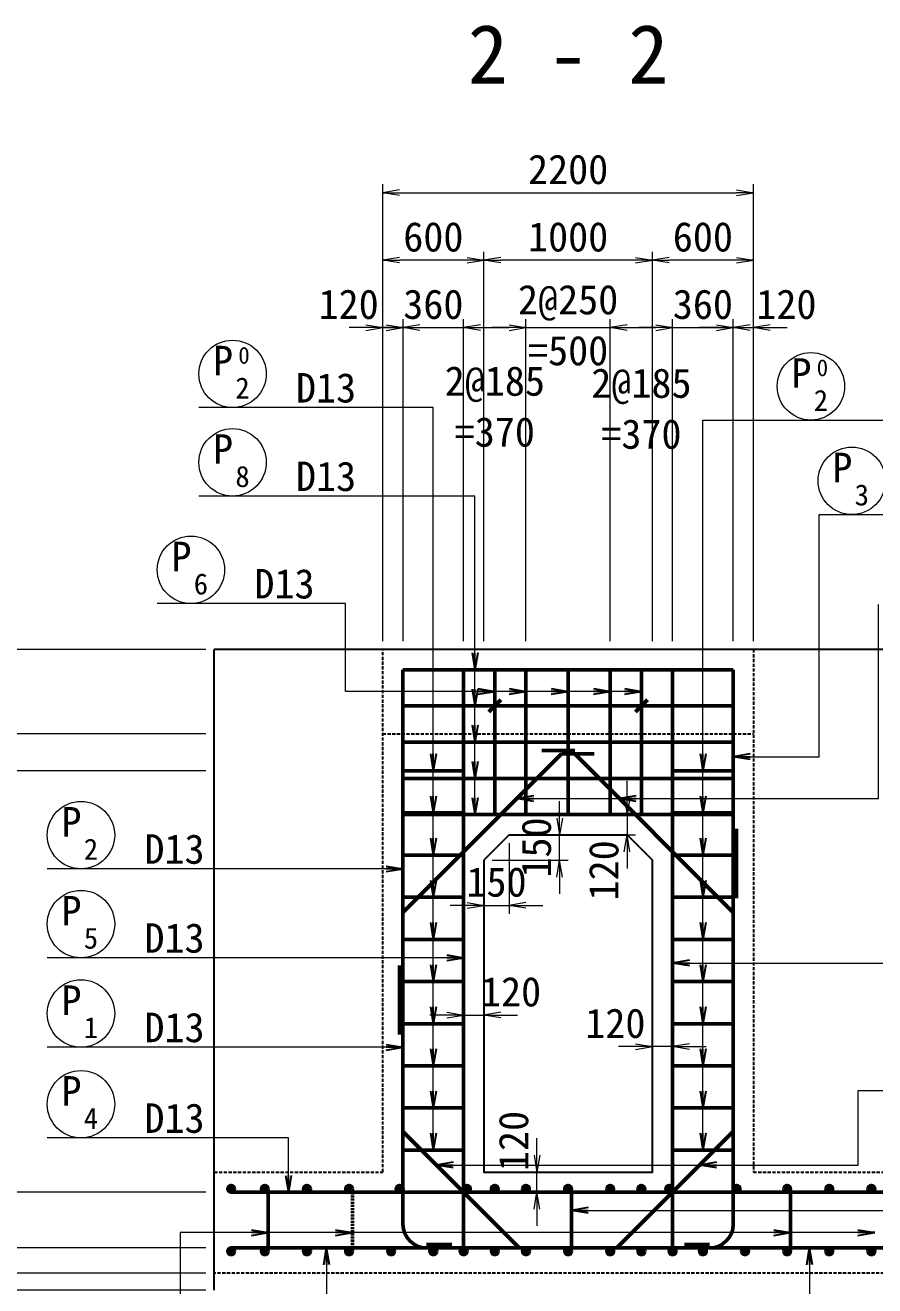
# Model space of a CAD drawing. Header units: millimetres. Extents: x 169470 to 758170, y -17820 to 11880.
# Drawn here: x 469686 to 474729, y -10740 to -3262 of the extents above; entities that cross this region are included whole.
import ezdxf
from ezdxf.enums import TextEntityAlignment as Align

# ---------------------------------------------------------------- set-up
doc = ezdxf.new("R2010")
doc.units = ezdxf.units.MM
doc.header["$LTSCALE"] = 50
doc.header["$PDSIZE"] = 300
doc.linetypes.add('DASHED2', pattern=[0.375, 0.25, -0.125])
doc.layers.get('Defpoints').update_dxf_attribs({"color": 151})
for name, color, linetype, lineweight in [('D-STR', 1, 'Continuous', 25), ('D-STR-DIM', 7, 'Continuous', 13), ('D-STR-HTXT', 7, 'Continuous', 13), ('D-STR-STR1', 2, 'Continuous', 50), ('D-STR-STR2', 6, 'Continuous', 50), ('D-STR-STR3', 4, 'Continuous', 50), ('D-STR-STR5', 6, 'Continuous', 50), ('D-STR-TXT', 7, 'Continuous', 13)]:
    doc.layers.add(name, color=color, linetype=linetype, lineweight=lineweight)
doc.styles.add('YOKO_GOTHIC', font='MS Gothic.ttf')
doc.dimstyles.new('S50', dxfattribs={"dimscale": 50, "dimtxt": 3.5, "dimasz": 2, "dimexe": 1, "dimexo": 1, "dimgap": 1, "dimtad": 1, "dimdec": 0, "dimzin": 1, "dimdsep": 46, "dimtxsty": 'YOKO_GOTHIC', "dimblk": 'OPEN', "dimcen": 0, "dimclrd": 256, "dimclre": 256, "dimclrt": 256, "dimaunit": 1, "dimadec": 3, "dimazin": 0, "dimtfac": 1, "dimtdec": 0, "dimtix": 1, "dimtmove": 2, "dimatfit": 3, "dimldrblk": 'OPEN', "dimfxl": 1, "dimlwd": -1, "dimlwe": -1, "dimarcsym": 2})

# ---------------------------------------------------------------- blocks, each defined once
blk = doc.blocks.new('B')
at = {"layer": 'D-STR-STR2', "lineweight": 50}
for radius in [20, 10]:
    blk.add_circle((5866.7, 22812.3), radius, dxfattribs=at)
blk = doc.blocks.new('_Open')
at = {"color": 0, "linetype": 'ByBlock', "lineweight": -2}
for p, q in [((-1, 0.167), (0, 0)), ((-1, -0.167), (0, 0)), ((0, 0), (-1, 0))]:
    blk.add_line(p, q, dxfattribs=at)
blk = doc.blocks.new('*D4217')
at = {"layer": 'D-STR-DIM', "ltscale": 1500, "transparency": 16777216}
for p, q in [((472858, -7965.1), (472858, -7865.1)), ((472608.2, -8065.1), (472908, -8065.1)), ((472858, -8215.1), (472858, -8065.1)), ((472458.2, -8215.1), (472908, -8215.1)), ((472858, -8315.1), (472858, -8415.1))]:
    blk.add_line(p, q, dxfattribs=at)
at = {"layer": 'Defpoints', "color": 0, "ltscale": 1500, "transparency": 16777216}
for p in [(472558.2, -8065.1), (472858, -8065.1), (472408.2, -8215.1)]:
    blk.add_point(p, dxfattribs=at)
at = {"layer": 'D-STR-DIM', "ltscale": 1500, "transparency": 16777216, "xscale": 100, "yscale": 100, "zscale": 100}
for p, rotation in [((472858, -8065.1), 270), ((472858, -8215.1), 90)]:
    blk.add_blockref('_Open', p, dxfattribs=dict(at, rotation=rotation))
at = {"layer": 'D-STR-DIM', "ltscale": 1500, "transparency": 16777216, "insert": (472720.5, -8140.1), "char_height": 175, "attachment_point": 5, "rotation": 90, "style": 'YOKO_GOTHIC'}
blk.add_mtext('150', dxfattribs=at)
blk = doc.blocks.new('*D4218')
at = {"layer": 'D-STR-DIM', "ltscale": 1500, "transparency": 16777216}
for p, q in [((472558.2, -8115.1), (472558.2, -8533.1)), ((472408.2, -8265.1), (472408.2, -8533.1)), ((472308.2, -8483.1), (472208.2, -8483.1)), ((472408.2, -8483.1), (472558.2, -8483.1)), ((472658.2, -8483.1), (472758.2, -8483.1))]:
    blk.add_line(p, q, dxfattribs=at)
at = {"layer": 'Defpoints', "color": 0, "ltscale": 1500, "transparency": 16777216}
for p in [(472558.2, -8065.1), (472408.2, -8215.1), (472558.2, -8483.1)]:
    blk.add_point(p, dxfattribs=at)
at = {"layer": 'D-STR-DIM', "ltscale": 1500, "transparency": 16777216, "xscale": 100, "yscale": 100, "zscale": 100}
blk.add_blockref('_Open', (472408.2, -8483.1), dxfattribs=at)
at = {"layer": 'D-STR-DIM', "ltscale": 1500, "transparency": 16777216, "xscale": 100, "yscale": 100, "zscale": 100, "rotation": 180}
blk.add_blockref('_Open', (472558.2, -8483.1), dxfattribs=at)
at = {"layer": 'D-STR-DIM', "ltscale": 1500, "transparency": 16777216, "insert": (472483.2, -8345.6), "char_height": 175, "attachment_point": 5, "style": 'YOKO_GOTHIC'}
blk.add_mtext('150', dxfattribs=at)
blk = doc.blocks.new('*D4219')
at = {"layer": 'D-STR-DIM', "ltscale": 1500, "transparency": 16777216}
for p, q in [((473258.2, -7845.1), (473258.2, -7745.1)), ((473086.6, -7945.1), (473308.2, -7945.1)), ((473258.2, -7945.1), (473258.2, -8065.1)), ((473086.6, -8065.1), (473308.2, -8065.1)), ((473258.2, -8165.1), (473258.2, -8265.1))]:
    blk.add_line(p, q, dxfattribs=at)
at = {"layer": 'Defpoints', "color": 0, "ltscale": 1500, "transparency": 16777216}
for p in [(473036.6, -7945.1), (473036.6, -8065.1), (473258.2, -8065.1)]:
    blk.add_point(p, dxfattribs=at)
at = {"layer": 'D-STR-DIM', "ltscale": 1500, "transparency": 16777216, "xscale": 100, "yscale": 100, "zscale": 100}
for p, rotation in [((473258.2, -7945.1), 270), ((473258.2, -8065.1), 90)]:
    blk.add_blockref('_Open', p, dxfattribs=dict(at, rotation=rotation))
at = {"layer": 'D-STR-DIM', "ltscale": 1500, "transparency": 16777216, "insert": (473120.7, -8275.5), "char_height": 175, "attachment_point": 5, "rotation": 90, "style": 'YOKO_GOTHIC'}
blk.add_mtext('120', dxfattribs=at)
blk = doc.blocks.new('*D4220')
at = {"layer": 'D-STR-DIM', "ltscale": 1500, "transparency": 16777216}
for p, q in [((472288.2, -9245.8), (472288.2, -9084.2)), ((472408.2, -9245.8), (472408.2, -9084.2)), ((472188.2, -9134.2), (472088.2, -9134.2)), ((472288.2, -9134.2), (472408.2, -9134.2)), ((472508.2, -9134.2), (472608.2, -9134.2))]:
    blk.add_line(p, q, dxfattribs=at)
at = {"layer": 'Defpoints', "color": 0, "ltscale": 1500, "transparency": 16777216}
for p in [(472408.2, -9134.2), (472288.2, -9295.8), (472408.2, -9295.8)]:
    blk.add_point(p, dxfattribs=at)
at = {"layer": 'D-STR-DIM', "ltscale": 1500, "transparency": 16777216, "xscale": 100, "yscale": 100, "zscale": 100}
blk.add_blockref('_Open', (472288.2, -9134.2), dxfattribs=at)
at = {"layer": 'D-STR-DIM', "ltscale": 1500, "transparency": 16777216, "xscale": 100, "yscale": 100, "zscale": 100, "rotation": 180}
blk.add_blockref('_Open', (472408.2, -9134.2), dxfattribs=at)
at = {"layer": 'D-STR-DIM', "ltscale": 1500, "transparency": 16777216, "insert": (472569.6, -8996.7), "char_height": 175, "attachment_point": 5, "style": 'YOKO_GOTHIC'}
blk.add_mtext('120', dxfattribs=at)
blk = doc.blocks.new('*D4221')
at = {"layer": 'D-STR-DIM', "ltscale": 1500, "transparency": 16777216}
for p, q in [((473408.2, -9492.4), (473408.2, -9271.1)), ((473528.2, -9492.4), (473528.2, -9271.1)), ((473308.2, -9321.1), (473208.2, -9321.1)), ((473528.2, -9321.1), (473408.2, -9321.1)), ((473628.2, -9321.1), (473728.2, -9321.1))]:
    blk.add_line(p, q, dxfattribs=at)
at = {"layer": 'Defpoints', "color": 0, "ltscale": 1500, "transparency": 16777216}
for p in [(473408.2, -9321.1), (473408.2, -9542.4), (473528.2, -9542.4)]:
    blk.add_point(p, dxfattribs=at)
at = {"layer": 'D-STR-DIM', "ltscale": 1500, "transparency": 16777216, "xscale": 100, "yscale": 100, "zscale": 100}
blk.add_blockref('_Open', (473408.2, -9321.1), dxfattribs=at)
at = {"layer": 'D-STR-DIM', "ltscale": 1500, "transparency": 16777216, "xscale": 100, "yscale": 100, "zscale": 100, "rotation": 180}
blk.add_blockref('_Open', (473528.2, -9321.1), dxfattribs=at)
at = {"layer": 'D-STR-DIM', "ltscale": 1500, "transparency": 16777216, "insert": (473188.6, -9183.6), "char_height": 175, "attachment_point": 5, "style": 'YOKO_GOTHIC'}
blk.add_mtext('120', dxfattribs=at)
blk = doc.blocks.new('*D4222')
at = {"layer": 'D-STR-DIM', "ltscale": 1500, "transparency": 16777216}
for p, q in [((472722.9, -9965.1), (472722.9, -9865.1)), ((472785.5, -10065.1), (472672.9, -10065.1)), ((472722.9, -10185.1), (472722.9, -10065.1)), ((472785.5, -10185.1), (472672.9, -10185.1)), ((472722.9, -10285.1), (472722.9, -10385.1))]:
    blk.add_line(p, q, dxfattribs=at)
at = {"layer": 'Defpoints', "color": 0, "ltscale": 1500, "transparency": 16777216}
for p in [(472722.9, -10065.1), (472835.5, -10065.1), (472835.5, -10185.1)]:
    blk.add_point(p, dxfattribs=at)
at = {"layer": 'D-STR-DIM', "ltscale": 1500, "transparency": 16777216, "xscale": 100, "yscale": 100, "zscale": 100}
for p, rotation in [((472722.9, -10065.1), 270), ((472722.9, -10185.1), 90)]:
    blk.add_blockref('_Open', p, dxfattribs=dict(at, rotation=rotation))
at = {"layer": 'D-STR-DIM', "ltscale": 1500, "transparency": 16777216, "insert": (472585.4, -9881.1), "char_height": 175, "attachment_point": 5, "rotation": 90, "style": 'YOKO_GOTHIC'}
blk.add_mtext('120', dxfattribs=at)
blk = doc.blocks.new('*D3051')
at = {"layer": 'D-STR-DIM', "ltscale": 1500, "transparency": 16777216}
for p, q in [((471808.2, -6915.1), (471808.2, -5005.5)), ((471928.2, -6915.1), (471928.2, -5005.5)), ((471708.2, -5055.5), (471608.2, -5055.5)), ((471808.2, -5055.5), (471928.2, -5055.5)), ((472028.2, -5055.5), (472128.2, -5055.5))]:
    blk.add_line(p, q, dxfattribs=at)
at = {"layer": 'Defpoints', "color": 0, "ltscale": 1500, "transparency": 16777216}
for p in [(471928.2, -5055.5), (471808.2, -6965.1), (471928.2, -6965.1)]:
    blk.add_point(p, dxfattribs=at)
at = {"layer": 'D-STR-DIM', "ltscale": 1500, "transparency": 16777216, "xscale": 100, "yscale": 100, "zscale": 100}
blk.add_blockref('_Open', (471808.2, -5055.5), dxfattribs=at)
at = {"layer": 'D-STR-DIM', "ltscale": 1500, "transparency": 16777216, "xscale": 100, "yscale": 100, "zscale": 100, "rotation": 180}
blk.add_blockref('_Open', (471928.2, -5055.5), dxfattribs=at)
at = {"layer": 'D-STR-DIM', "ltscale": 1500, "transparency": 16777216, "insert": (471605.6, -4918), "char_height": 175, "attachment_point": 5, "style": 'YOKO_GOTHIC'}
blk.add_mtext('120', dxfattribs=at)
blk = doc.blocks.new('*D3052')
at = {"layer": 'D-STR-DIM', "ltscale": 1500, "transparency": 16777216}
for p, q in [((471928.2, -6915.1), (471928.2, -5005.5)), ((472288.2, -6915.1), (472288.2, -5005.5)), ((471828.2, -5055.5), (471728.2, -5055.5)), ((471928.2, -5055.5), (472288.2, -5055.5)), ((472388.2, -5055.5), (472488.2, -5055.5))]:
    blk.add_line(p, q, dxfattribs=at)
at = {"layer": 'Defpoints', "color": 0, "ltscale": 1500, "transparency": 16777216}
for p in [(472288.2, -5055.5), (471928.2, -6965.1), (472288.2, -6965.1)]:
    blk.add_point(p, dxfattribs=at)
at = {"layer": 'D-STR-DIM', "ltscale": 1500, "transparency": 16777216, "xscale": 100, "yscale": 100, "zscale": 100}
blk.add_blockref('_Open', (471928.2, -5055.5), dxfattribs=at)
at = {"layer": 'D-STR-DIM', "ltscale": 1500, "transparency": 16777216, "xscale": 100, "yscale": 100, "zscale": 100, "rotation": 180}
blk.add_blockref('_Open', (472288.2, -5055.5), dxfattribs=at)
at = {"layer": 'D-STR-DIM', "ltscale": 1500, "transparency": 16777216, "insert": (472108.2, -4918), "char_height": 175, "attachment_point": 5, "style": 'YOKO_GOTHIC'}
blk.add_mtext('360', dxfattribs=at)
blk = doc.blocks.new('*D3053')
at = {"layer": 'D-STR-DIM', "ltscale": 1500, "transparency": 16777216}
for p, q in [((472288.2, -6915.1), (472288.2, -5005.5)), ((472658.2, -6915.1), (472658.2, -5005.5)), ((472388.2, -5055.5), (472558.2, -5055.5))]:
    blk.add_line(p, q, dxfattribs=at)
at = {"layer": 'Defpoints', "color": 0, "ltscale": 1500, "transparency": 16777216}
for p in [(472658.2, -5055.5), (472288.2, -6965.1), (472658.2, -6965.1)]:
    blk.add_point(p, dxfattribs=at)
at = {"layer": 'D-STR-DIM', "ltscale": 1500, "transparency": 16777216, "xscale": 100, "yscale": 100, "zscale": 100, "rotation": 180}
blk.add_blockref('_Open', (472288.2, -5055.5), dxfattribs=at)
at = {"layer": 'D-STR-DIM', "ltscale": 1500, "transparency": 16777216, "xscale": 100, "yscale": 100, "zscale": 100}
blk.add_blockref('_Open', (472658.2, -5055.5), dxfattribs=at)
at = {"layer": 'D-STR-DIM', "ltscale": 1500, "transparency": 16777216, "char_height": 175, "attachment_point": 5, "style": 'YOKO_GOTHIC'}
for s, insert in [('2@185', (472473.2, -5391.5)), ('=370', (472473.2, -5675.8))]:
    blk.add_mtext(s, dxfattribs=dict(at, insert=insert))
blk = doc.blocks.new('*D3054')
at = {"layer": 'D-STR-DIM', "ltscale": 1500, "transparency": 16777216}
for p, q in [((472658.2, -6915.1), (472658.2, -5005.5)), ((473158.2, -6915.1), (473158.2, -5005.5)), ((472558.2, -5055.5), (472458.2, -5055.5)), ((472658.2, -5055.5), (473158.2, -5055.5)), ((473258.2, -5055.5), (473358.2, -5055.5))]:
    blk.add_line(p, q, dxfattribs=at)
at = {"layer": 'Defpoints', "color": 0, "ltscale": 1500, "transparency": 16777216}
for p in [(473158.2, -5055.5), (472658.2, -6965.1), (473158.2, -6965.1)]:
    blk.add_point(p, dxfattribs=at)
at = {"layer": 'D-STR-DIM', "ltscale": 1500, "transparency": 16777216, "xscale": 100, "yscale": 100, "zscale": 100}
blk.add_blockref('_Open', (472658.2, -5055.5), dxfattribs=at)
at = {"layer": 'D-STR-DIM', "ltscale": 1500, "transparency": 16777216, "xscale": 100, "yscale": 100, "zscale": 100, "rotation": 180}
blk.add_blockref('_Open', (473158.2, -5055.5), dxfattribs=at)
at = {"layer": 'D-STR-DIM', "ltscale": 1500, "transparency": 16777216, "char_height": 175, "attachment_point": 5, "style": 'YOKO_GOTHIC'}
for s, insert in [('2@250', (472908.2, -4908.6)), ('=500', (472908.2, -5193))]:
    blk.add_mtext(s, dxfattribs=dict(at, insert=insert))
blk = doc.blocks.new('*D3055')
at = {"layer": 'D-STR-DIM', "ltscale": 1500, "transparency": 16777216}
for p, q in [((473158.2, -6915.1), (473158.2, -5005.5)), ((473528.2, -6915.1), (473528.2, -5005.5)), ((473258.2, -5055.5), (473428.2, -5055.5))]:
    blk.add_line(p, q, dxfattribs=at)
at = {"layer": 'Defpoints', "color": 0, "ltscale": 1500, "transparency": 16777216}
for p in [(473528.2, -5055.5), (473158.2, -6965.1), (473528.2, -6965.1)]:
    blk.add_point(p, dxfattribs=at)
at = {"layer": 'D-STR-DIM', "ltscale": 1500, "transparency": 16777216, "xscale": 100, "yscale": 100, "zscale": 100, "rotation": 180}
blk.add_blockref('_Open', (473158.2, -5055.5), dxfattribs=at)
at = {"layer": 'D-STR-DIM', "ltscale": 1500, "transparency": 16777216, "xscale": 100, "yscale": 100, "zscale": 100}
blk.add_blockref('_Open', (473528.2, -5055.5), dxfattribs=at)
at = {"layer": 'D-STR-DIM', "ltscale": 1500, "transparency": 16777216, "char_height": 175, "attachment_point": 5, "style": 'YOKO_GOTHIC'}
for s, insert in [('2@185', (473343.2, -5403.9)), ('=370', (473343.2, -5688.2))]:
    blk.add_mtext(s, dxfattribs=dict(at, insert=insert))
blk = doc.blocks.new('*D3056')
at = {"layer": 'D-STR-DIM', "ltscale": 1500, "transparency": 16777216}
for p, q in [((473528.2, -6915.1), (473528.2, -5005.5)), ((473888.2, -6915.1), (473888.2, -5005.5)), ((473428.2, -5055.5), (473328.2, -5055.5)), ((473528.2, -5055.5), (473888.2, -5055.5)), ((473988.2, -5055.5), (474088.2, -5055.5))]:
    blk.add_line(p, q, dxfattribs=at)
at = {"layer": 'Defpoints', "color": 0, "ltscale": 1500, "transparency": 16777216}
for p in [(473888.2, -5055.5), (473528.2, -6965.1), (473888.2, -6965.1)]:
    blk.add_point(p, dxfattribs=at)
at = {"layer": 'D-STR-DIM', "ltscale": 1500, "transparency": 16777216, "xscale": 100, "yscale": 100, "zscale": 100}
blk.add_blockref('_Open', (473528.2, -5055.5), dxfattribs=at)
at = {"layer": 'D-STR-DIM', "ltscale": 1500, "transparency": 16777216, "xscale": 100, "yscale": 100, "zscale": 100, "rotation": 180}
blk.add_blockref('_Open', (473888.2, -5055.5), dxfattribs=at)
at = {"layer": 'D-STR-DIM', "ltscale": 1500, "transparency": 16777216, "insert": (473708.2, -4918), "char_height": 175, "attachment_point": 5, "style": 'YOKO_GOTHIC'}
blk.add_mtext('360', dxfattribs=at)
blk = doc.blocks.new('*D3057')
at = {"layer": 'D-STR-DIM', "ltscale": 1500, "transparency": 16777216}
for p, q in [((473888.2, -6915.1), (473888.2, -5005.5)), ((474008.2, -6915.1), (474008.2, -5005.5)), ((473788.2, -5055.5), (473688.2, -5055.5)), ((473888.2, -5055.5), (474008.2, -5055.5)), ((474108.2, -5055.5), (474208.2, -5055.5))]:
    blk.add_line(p, q, dxfattribs=at)
at = {"layer": 'Defpoints', "color": 0, "ltscale": 1500, "transparency": 16777216}
for p in [(474008.2, -5055.5), (473888.2, -6965.1), (474008.2, -6965.1)]:
    blk.add_point(p, dxfattribs=at)
at = {"layer": 'D-STR-DIM', "ltscale": 1500, "transparency": 16777216, "xscale": 100, "yscale": 100, "zscale": 100}
blk.add_blockref('_Open', (473888.2, -5055.5), dxfattribs=at)
at = {"layer": 'D-STR-DIM', "ltscale": 1500, "transparency": 16777216, "xscale": 100, "yscale": 100, "zscale": 100, "rotation": 180}
blk.add_blockref('_Open', (474008.2, -5055.5), dxfattribs=at)
at = {"layer": 'D-STR-DIM', "ltscale": 1500, "transparency": 16777216, "insert": (474203.8, -4918), "char_height": 175, "attachment_point": 5, "style": 'YOKO_GOTHIC'}
blk.add_mtext('120', dxfattribs=at)
blk = doc.blocks.new('*D3058')
at = {"layer": 'D-STR-DIM', "ltscale": 1500, "transparency": 16777216}
for p, q in [((473408.2, -6915.1), (473408.2, -4605.5)), ((474008.2, -6915.1), (474008.2, -4605.5)), ((473908.2, -4655.5), (473508.2, -4655.5))]:
    blk.add_line(p, q, dxfattribs=at)
at = {"layer": 'Defpoints', "color": 0, "ltscale": 1500, "transparency": 16777216}
for p in [(473408.2, -4655.5), (473408.2, -6965.1), (474008.2, -6965.1)]:
    blk.add_point(p, dxfattribs=at)
at = {"layer": 'D-STR-DIM', "ltscale": 1500, "transparency": 16777216, "xscale": 100, "yscale": 100, "zscale": 100, "rotation": 180}
blk.add_blockref('_Open', (473408.2, -4655.5), dxfattribs=at)
at = {"layer": 'D-STR-DIM', "ltscale": 1500, "transparency": 16777216, "xscale": 100, "yscale": 100, "zscale": 100}
blk.add_blockref('_Open', (474008.2, -4655.5), dxfattribs=at)
at = {"layer": 'D-STR-DIM', "ltscale": 1500, "transparency": 16777216, "insert": (473708.2, -4518), "char_height": 175, "attachment_point": 5, "style": 'YOKO_GOTHIC'}
blk.add_mtext('600', dxfattribs=at)
blk = doc.blocks.new('*D3059')
at = {"layer": 'D-STR-DIM', "ltscale": 1500, "transparency": 16777216}
for p, q in [((472408.2, -6915.1), (472408.2, -4605.5)), ((473408.2, -6915.1), (473408.2, -4605.5)), ((473308.2, -4655.5), (472508.2, -4655.5))]:
    blk.add_line(p, q, dxfattribs=at)
at = {"layer": 'Defpoints', "color": 0, "ltscale": 1500, "transparency": 16777216}
for p in [(472408.2, -4655.5), (472408.2, -6965.1), (473408.2, -6965.1)]:
    blk.add_point(p, dxfattribs=at)
at = {"layer": 'D-STR-DIM', "ltscale": 1500, "transparency": 16777216, "xscale": 100, "yscale": 100, "zscale": 100, "rotation": 180}
blk.add_blockref('_Open', (472408.2, -4655.5), dxfattribs=at)
at = {"layer": 'D-STR-DIM', "ltscale": 1500, "transparency": 16777216, "xscale": 100, "yscale": 100, "zscale": 100}
blk.add_blockref('_Open', (473408.2, -4655.5), dxfattribs=at)
at = {"layer": 'D-STR-DIM', "ltscale": 1500, "transparency": 16777216, "insert": (472908.2, -4518), "char_height": 175, "attachment_point": 5, "style": 'YOKO_GOTHIC'}
blk.add_mtext('1000', dxfattribs=at)
blk = doc.blocks.new('*D3060')
at = {"layer": 'D-STR-DIM', "ltscale": 1500, "transparency": 16777216}
for p, q in [((471808.2, -6915.1), (471808.2, -4605.5)), ((472408.2, -6915.1), (472408.2, -4605.5)), ((472308.2, -4655.5), (471908.2, -4655.5))]:
    blk.add_line(p, q, dxfattribs=at)
at = {"layer": 'Defpoints', "color": 0, "ltscale": 1500, "transparency": 16777216}
for p in [(471808.2, -4655.5), (471808.2, -6965.1), (472408.2, -6965.1)]:
    blk.add_point(p, dxfattribs=at)
at = {"layer": 'D-STR-DIM', "ltscale": 1500, "transparency": 16777216, "xscale": 100, "yscale": 100, "zscale": 100, "rotation": 180}
blk.add_blockref('_Open', (471808.2, -4655.5), dxfattribs=at)
at = {"layer": 'D-STR-DIM', "ltscale": 1500, "transparency": 16777216, "xscale": 100, "yscale": 100, "zscale": 100}
blk.add_blockref('_Open', (472408.2, -4655.5), dxfattribs=at)
at = {"layer": 'D-STR-DIM', "ltscale": 1500, "transparency": 16777216, "insert": (472108.2, -4518), "char_height": 175, "attachment_point": 5, "style": 'YOKO_GOTHIC'}
blk.add_mtext('600', dxfattribs=at)
blk = doc.blocks.new('*D3061')
at = {"layer": 'D-STR-DIM', "ltscale": 1500, "transparency": 16777216}
for p, q in [((471808.2, -6915.1), (471808.2, -4205.5)), ((471908.2, -4255.5), (473908.2, -4255.5)), ((474008.2, -6915.1), (474008.2, -4205.5))]:
    blk.add_line(p, q, dxfattribs=at)
at = {"layer": 'Defpoints', "color": 0, "ltscale": 1500, "transparency": 16777216}
for p in [(474008.2, -4255.5), (471808.2, -6965.1), (474008.2, -6965.1)]:
    blk.add_point(p, dxfattribs=at)
at = {"layer": 'D-STR-DIM', "ltscale": 1500, "transparency": 16777216, "xscale": 100, "yscale": 100, "zscale": 100, "rotation": 180}
blk.add_blockref('_Open', (471808.2, -4255.5), dxfattribs=at)
at = {"layer": 'D-STR-DIM', "ltscale": 1500, "transparency": 16777216, "xscale": 100, "yscale": 100, "zscale": 100}
blk.add_blockref('_Open', (474008.2, -4255.5), dxfattribs=at)
at = {"layer": 'D-STR-DIM', "ltscale": 1500, "transparency": 16777216, "insert": (472908.2, -4118), "char_height": 175, "attachment_point": 5, "style": 'YOKO_GOTHIC'}
blk.add_mtext('2200', dxfattribs=at)
blk = doc.blocks.new('*D4531')
at = {"layer": 'D-STR-DIM', "ltscale": 1500, "transparency": 16777216}
for p, q in [((470758.2, -6965.1), (469007.3, -6965.1)), ((469057.3, -7065.1), (469057.3, -7365.1)), ((470758.2, -7465.1), (469007.3, -7465.1))]:
    blk.add_line(p, q, dxfattribs=at)
at = {"layer": 'Defpoints', "color": 0, "ltscale": 1500, "transparency": 16777216}
for p in [(470808.2, -6965.1), (469057.3, -7465.1), (470808.2, -7465.1)]:
    blk.add_point(p, dxfattribs=at)
at = {"layer": 'D-STR-DIM', "ltscale": 1500, "transparency": 16777216, "xscale": 100, "yscale": 100, "zscale": 100}
for p, rotation in [((469057.3, -6965.1), 90), ((469057.3, -7465.1), 270)]:
    blk.add_blockref('_Open', p, dxfattribs=dict(at, rotation=rotation))
at = {"layer": 'D-STR-DIM', "ltscale": 1500, "transparency": 16777216, "insert": (468919.8, -7215.1), "char_height": 175, "attachment_point": 5, "rotation": 90, "style": 'YOKO_GOTHIC'}
blk.add_mtext('500', dxfattribs=at)
blk = doc.blocks.new('*D3062')
at = {"layer": 'D-STR-DIM', "ltscale": 1500, "transparency": 16777216}
for p, q in [((469457.3, -7365.1), (469457.3, -7265.1)), ((470758.2, -7465.1), (469407.3, -7465.1)), ((469457.3, -7465.1), (469457.3, -7685.1)), ((470758.2, -7685.1), (469407.3, -7685.1)), ((469457.3, -7785.1), (469457.3, -7885.1))]:
    blk.add_line(p, q, dxfattribs=at)
at = {"layer": 'Defpoints', "color": 0, "ltscale": 1500, "transparency": 16777216}
for p in [(470808.2, -7465.1), (469457.3, -7685.1), (470808.2, -7685.1)]:
    blk.add_point(p, dxfattribs=at)
at = {"layer": 'D-STR-DIM', "ltscale": 1500, "transparency": 16777216, "xscale": 100, "yscale": 100, "zscale": 100}
for p, rotation in [((469457.3, -7465.1), 270), ((469457.3, -7685.1), 90)]:
    blk.add_blockref('_Open', p, dxfattribs=dict(at, rotation=rotation))
at = {"layer": 'D-STR-DIM', "ltscale": 1500, "transparency": 16777216, "insert": (469319.8, -7575.1), "char_height": 175, "attachment_point": 5, "rotation": 90, "style": 'YOKO_GOTHIC'}
blk.add_mtext('220', dxfattribs=at)
blk = doc.blocks.new('*D3063')
at = {"layer": 'D-STR-DIM', "ltscale": 1500, "transparency": 16777216}
for p, q in [((470758.2, -7685.1), (469407.3, -7685.1)), ((469457.3, -7785.1), (469457.3, -10085.1)), ((470758.2, -10185.1), (469407.3, -10185.1))]:
    blk.add_line(p, q, dxfattribs=at)
at = {"layer": 'Defpoints', "color": 0, "ltscale": 1500, "transparency": 16777216}
for p in [(470808.2, -7685.1), (469457.3, -10185.1), (470808.2, -10185.1)]:
    blk.add_point(p, dxfattribs=at)
at = {"layer": 'D-STR-DIM', "ltscale": 1500, "transparency": 16777216, "xscale": 100, "yscale": 100, "zscale": 100}
for p, rotation in [((469457.3, -7685.1), 90), ((469457.3, -10185.1), 270)]:
    blk.add_blockref('_Open', p, dxfattribs=dict(at, rotation=rotation))
at = {"layer": 'D-STR-DIM', "ltscale": 1500, "transparency": 16777216, "insert": (469310.5, -8935.1), "char_height": 175, "attachment_point": 5, "rotation": 90, "style": 'YOKO_GOTHIC'}
blk.add_mtext('10@250=2500', dxfattribs=at)
blk = doc.blocks.new('*D3064')
at = {"layer": 'D-STR-DIM', "ltscale": 1500, "transparency": 16777216}
for p, q in [((469457.3, -10085.1), (469457.3, -9985.1)), ((470758.2, -10185.1), (469407.3, -10185.1)), ((469457.3, -10185.1), (469457.3, -10515.1)), ((470758.2, -10515.1), (469407.3, -10515.1)), ((469457.3, -10615.1), (469457.3, -10715.1))]:
    blk.add_line(p, q, dxfattribs=at)
at = {"layer": 'Defpoints', "color": 0, "ltscale": 1500, "transparency": 16777216}
for p in [(470808.2, -10185.1), (469457.3, -10515.1), (470808.2, -10515.1)]:
    blk.add_point(p, dxfattribs=at)
at = {"layer": 'D-STR-DIM', "ltscale": 1500, "transparency": 16777216, "xscale": 100, "yscale": 100, "zscale": 100}
for p, rotation in [((469457.3, -10185.1), 270), ((469457.3, -10515.1), 90)]:
    blk.add_blockref('_Open', p, dxfattribs=dict(at, rotation=rotation))
at = {"layer": 'D-STR-DIM', "ltscale": 1500, "transparency": 16777216, "insert": (469319.8, -10350.1), "char_height": 175, "attachment_point": 5, "rotation": 90, "style": 'YOKO_GOTHIC'}
blk.add_mtext('330', dxfattribs=at)
blk = doc.blocks.new('*D3065')
at = {"layer": 'D-STR-DIM', "ltscale": 1500, "transparency": 16777216}
for p, q in [((469457.3, -10415.1), (469457.3, -10315.1)), ((470758.2, -10515.1), (469407.3, -10515.1)), ((469457.3, -10515.1), (469457.3, -10665.1)), ((470758.2, -10665.1), (469407.3, -10665.1)), ((469457.3, -10765.1), (469457.3, -10865.1))]:
    blk.add_line(p, q, dxfattribs=at)
at = {"layer": 'Defpoints', "color": 0, "ltscale": 1500, "transparency": 16777216}
for p in [(470808.2, -10515.1), (469457.3, -10665.1), (470808.2, -10665.1)]:
    blk.add_point(p, dxfattribs=at)
at = {"layer": 'D-STR-DIM', "ltscale": 1500, "transparency": 16777216, "xscale": 100, "yscale": 100, "zscale": 100}
for p, rotation in [((469457.3, -10515.1), 270), ((469457.3, -10665.1), 90)]:
    blk.add_blockref('_Open', p, dxfattribs=dict(at, rotation=rotation))
at = {"layer": 'D-STR-DIM', "ltscale": 1500, "transparency": 16777216, "insert": (469319.8, -10950.4), "char_height": 175, "attachment_point": 5, "rotation": 90, "style": 'YOKO_GOTHIC'}
blk.add_mtext('150', dxfattribs=at)
blk = doc.blocks.new('*D3066')
at = {"layer": 'D-STR-DIM', "ltscale": 1500, "transparency": 16777216}
for p, q in [((470758.2, -7465.1), (469007.3, -7465.1)), ((469057.3, -7565.1), (469057.3, -10565.1)), ((470758.2, -10665.1), (469007.3, -10665.1))]:
    blk.add_line(p, q, dxfattribs=at)
at = {"layer": 'Defpoints', "color": 0, "ltscale": 1500, "transparency": 16777216}
for p in [(470808.2, -7465.1), (469057.3, -10665.1), (470808.2, -10665.1)]:
    blk.add_point(p, dxfattribs=at)
at = {"layer": 'D-STR-DIM', "ltscale": 1500, "transparency": 16777216, "xscale": 100, "yscale": 100, "zscale": 100}
for p, rotation in [((469057.3, -7465.1), 90), ((469057.3, -10665.1), 270)]:
    blk.add_blockref('_Open', p, dxfattribs=dict(at, rotation=rotation))
at = {"layer": 'D-STR-DIM', "ltscale": 1500, "transparency": 16777216, "insert": (468919.8, -9065.1), "char_height": 175, "attachment_point": 5, "rotation": 90, "style": 'YOKO_GOTHIC'}
blk.add_mtext('3200', dxfattribs=at)
blk = doc.blocks.new('*D4532')
at = {"layer": 'D-STR-DIM', "ltscale": 1500, "transparency": 16777216}
for p, q in [((470758.2, -6965.1), (468607.3, -6965.1)), ((468657.3, -7065.1), (468657.3, -10665.1)), ((470758.2, -10765.1), (468607.3, -10765.1))]:
    blk.add_line(p, q, dxfattribs=at)
at = {"layer": 'Defpoints', "color": 0, "ltscale": 1500, "transparency": 16777216}
for p in [(470808.2, -6965.1), (468657.3, -10765.1), (470808.2, -10765.1)]:
    blk.add_point(p, dxfattribs=at)
at = {"layer": 'D-STR-DIM', "ltscale": 1500, "transparency": 16777216, "xscale": 100, "yscale": 100, "zscale": 100}
for p, rotation in [((468657.3, -6965.1), 90), ((468657.3, -10765.1), 270)]:
    blk.add_blockref('_Open', p, dxfattribs=dict(at, rotation=rotation))
at = {"layer": 'D-STR-DIM', "ltscale": 1500, "transparency": 16777216, "insert": (468519.8, -8865.1), "char_height": 175, "attachment_point": 5, "rotation": 90, "style": 'YOKO_GOTHIC'}
blk.add_mtext('3800', dxfattribs=at)
blk = doc.blocks.new('*D4395')
at = {"layer": 'D-STR-DIM', "ltscale": 1500, "transparency": 16777216}
for p, q in [((469057.3, -10565.1), (469057.3, -10465.1)), ((470758.2, -10665.1), (469007.3, -10665.1)), ((469057.3, -10665.1), (469057.3, -10765.1)), ((470758.2, -10765.1), (469007.3, -10765.1)), ((469057.3, -10865.1), (469057.3, -10965.1))]:
    blk.add_line(p, q, dxfattribs=at)
at = {"layer": 'Defpoints', "color": 0, "ltscale": 1500, "transparency": 16777216}
for p in [(470808.2, -10665.1), (469057.3, -10765.1), (470808.2, -10765.1)]:
    blk.add_point(p, dxfattribs=at)
at = {"layer": 'D-STR-DIM', "ltscale": 1500, "transparency": 16777216, "xscale": 100, "yscale": 100, "zscale": 100}
for p, rotation in [((469057.3, -10665.1), 270), ((469057.3, -10765.1), 90)]:
    blk.add_blockref('_Open', p, dxfattribs=dict(at, rotation=rotation))
at = {"layer": 'D-STR-DIM', "ltscale": 1500, "transparency": 16777216, "insert": (468919.8, -10715.1), "char_height": 175, "attachment_point": 5, "rotation": 90, "style": 'YOKO_GOTHIC'}
blk.add_mtext('100', dxfattribs=at)

msp = doc.modelspace()

# ---------------------------------------------------------------- linework, layer by layer
at = {"layer": 'D-STR'}
for p, q in [((475008.17, -6965.07), (470808.17, -6965.07)), ((470808.17, -10765.07), (470808.17, -6965.07)), ((472558.17, -8065.07), (472408.17, -8215.07)), ((472558.17, -8065.07), (473258.17, -8065.07)), ((473258.17, -8065.07), (473408.17, -8215.07))]:
    msp.add_line(p, q, dxfattribs=at)
at = {"layer": 'D-STR', "linetype": 'DASHED2', "ltscale": 1.5}
for p, q in [((471808.17, -10065.07), (471808.17, -6965.07)), ((474008.17, -6965.07), (474008.17, -10065.07)), ((471808.17, -7465.07), (474008.17, -7465.07)), ((470808.17, -10065.07), (471808.17, -10065.07)), ((474008.17, -10065.07), (475008.17, -10065.07)), ((475008.17, -10665.07), (470808.17, -10665.07))]:
    msp.add_line(p, q, dxfattribs=at)
at = {"layer": 'D-STR'}
msp.add_lwpolyline([(472408.17, -8215.07), (472408.17, -10065.07), (473408.17, -10065.07), (473408.17, -8215.07)], dxfattribs=at)
at = {"layer": 'D-STR-HTXT'}
for p, q in [((474398.77, -6164.63), (475398.77, -6164.63)), ((471587.43, -6692.61), (470469.51, -6692.61)), ((474629.67, -9582.2), (476257.86, -9582.2))]:
    msp.add_line(p, q, dxfattribs=at)
for centre in [(470916.34, -5330.18), (474349.47, -5403.9), (470916.34, -5855.06), (474592.21, -5964.63), (470669.51, -6492.61), (470016.88, -8066.5), (470016.88, -8594.06), (470016.88, -9124.81), (470016.88, -9662.87)]:
    msp.add_circle(centre, 200, dxfattribs=at)
at = {"layer": 'D-STR-STR1'}
for p, q in [((471928.17, -7085.07), (471928.17, -10375.07)), ((471928.17, -7085.07), (473888.17, -7085.07)), ((472288.17, -7085.07), (472288.17, -10515.07)), ((472473.17, -7085.07), (472473.17, -7945.07)), ((472658.17, -7085.07), (472658.17, -7945.07)), ((472908.17, -7085.07), (472908.17, -7945.07)), ((473158.17, -7085.07), (473158.17, -7945.07)), ((473343.17, -7085.07), (473343.17, -7945.07)), ((473528.17, -7085.07), (473528.17, -10515.07)), ((473888.17, -10375.07), (473888.17, -7085.07)), ((471928.17, -7300.07), (473888.17, -7300.07)), ((471928.17, -7515.07), (473888.17, -7515.07)), ((472868.46, -7585.07), (471928.17, -8525.36)), ((472752.87, -7565.07), (472947.87, -7565.07)), ((472868.46, -7585.07), (473063.46, -7585.07)), ((472947.87, -7585.07), (473888.17, -8525.36)), ((471928.17, -7730.07), (473888.17, -7730.07)), ((471928.17, -7945.07), (473888.17, -7945.07)), ((471928.17, -9825.07), (472618.17, -10515.07)), ((473198.17, -10515.07), (473888.17, -9825.07)), ((470908.17, -10185.07), (474908.17, -10185.07)), ((473888.17, -10185.07), (471928.17, -10185.07)), ((470908.17, -10515.07), (472218.17, -10515.07)), ((472218.17, -10495.07), (472068.17, -10495.07)), ((472068.17, -10515.07), (473748.17, -10515.07)), ((473598.17, -10495.07), (473748.17, -10495.07)), ((474908.17, -10515.07), (473598.17, -10515.07))]:
    msp.add_line(p, q, dxfattribs=at)
for centre, start, end in [((472068.17, -10375.07), 180, 270), ((473748.17, -10375.07), 270, 0)]:
    msp.add_arc(centre, 140, start, end, dxfattribs=at)
at = {"layer": 'D-STR-STR3'}
for p, q in [((472437.81, -7335.43), (472508.52, -7264.72)), ((473307.81, -7335.43), (473378.52, -7264.72)), ((471928.17, -7685.07), (472288.17, -7685.07)), ((473528.17, -7685.07), (473888.17, -7685.07)), ((471928.17, -7935.07), (472288.17, -7935.07)), ((473528.17, -7935.07), (473888.17, -7935.07)), ((471928.17, -8185.07), (472288.17, -8185.07)), ((473528.17, -8185.07), (473888.17, -8185.07)), ((471928.17, -8435.07), (472288.17, -8435.07)), ((473528.17, -8435.07), (473888.17, -8435.07)), ((471928.17, -8685.07), (472288.17, -8685.07)), ((473528.17, -8685.07), (473888.17, -8685.07)), ((471928.17, -8935.07), (472288.17, -8935.07)), ((473528.17, -8935.07), (473888.17, -8935.07)), ((471928.17, -9185.07), (472288.17, -9185.07)), ((473528.17, -9185.07), (473888.17, -9185.07)), ((471928.17, -9435.07), (472288.17, -9435.07)), ((473528.17, -9435.07), (473888.17, -9435.07)), ((471928.17, -9685.07), (472288.17, -9685.07)), ((473528.17, -9685.07), (473888.17, -9685.07)), ((471928.17, -9935.07), (472288.17, -9935.07)), ((473528.17, -9935.07), (473888.17, -9935.07)), ((471128.5, -10185.07), (471128.5, -10515.07)), ((472928.17, -10185.07), (472928.17, -10515.07)), ((474228.5, -10185.07), (474228.5, -10515.07))]:
    msp.add_line(p, q, dxfattribs=at)
at = {"layer": 'D-STR-STR3', "linetype": 'DASHED2'}
msp.add_line((471628.5, -10185.07), (471628.5, -10515.07), dxfattribs=at)
at = {"layer": 'D-STR-STR5'}
for p, q in [((473908.17, -8030.07), (473908.17, -8440.07)), ((471908.17, -8840.07), (471908.17, -9250.07))]:
    msp.add_line(p, q, dxfattribs=at)

# ---------------------------------------------------------------- block references
at = {"layer": 'D-STR-STR2'}
for p in [(465041.52, -32977.34), (465241.52, -32977.34), (465491.52, -32977.34), (465741.52, -32977.34), (466041.52, -32977.34), (467641.52, -32977.34), (465041.52, -33347.34), (465241.52, -33347.34), (465491.52, -33347.34), (465741.52, -33347.34), (465991.52, -33347.34), (466241.52, -33347.34), (466421.52, -33347.34), (466606.52, -33347.34), (466791.52, -33347.34), (467041.52, -33347.34), (467291.52, -33347.34), (467476.52, -33347.34), (467661.52, -33347.34), (467841.52, -33347.34)]:
    msp.add_blockref('B', p, dxfattribs=at)
at = {"layer": 'D-STR-STR2', "xscale": -1}
for p in [(478174.49, -32977.34), (479774.82, -32977.34), (480074.82, -32977.34), (480324.82, -32977.34), (480574.82, -32977.34), (479824.82, -33347.34), (480074.82, -33347.34), (480324.82, -33347.34), (480574.82, -33347.34)]:
    msp.add_blockref('B', p, dxfattribs=at)
at = {"layer": 'D-STR-STR2', "xscale": -1, "rotation": 180}
for p in [(466606.18, 12647.2), (466791.18, 12647.2), (467041.18, 12647.2), (467291.18, 12647.2), (467476.18, 12647.2)]:
    msp.add_blockref('B', p, dxfattribs=at)

# ---------------------------------------------------------------- texts
at = {"layer": 'D-STR-TXT', "style": 'YOKO_GOTHIC'}
for s, height, p in [('2 - 2', 350, (472908.17, -3607.85)), ('P', 175, (470860.06, -5338.5)), ('0', 100, (470984.46, -5269.99)), ('P', 175, (474293.19, -5412.21)), ('0', 100, (474417.59, -5343.71)), ('2', 125, (470975.72, -5476.3)), ('2', 125, (474408.85, -5550.02)), ('P', 175, (470860.06, -5863.37)), ('P', 175, (474535.93, -5972.94)), ('8', 125, (470975.72, -6001.18)), ('3', 125, (474651.59, -6110.75)), ('P', 175, (470613.23, -6500.93)), ('6', 125, (470728.9, -6638.73)), ('P', 175, (469960.61, -8074.81)), ('2', 125, (470076.27, -8212.62)), ('P', 175, (469960.61, -8602.38)), ('5', 125, (470076.27, -8740.18)), ('P', 175, (469960.61, -9133.13)), ('1', 125, (470076.27, -9270.93)), ('P', 175, (469960.61, -9671.19)), ('4', 125, (470076.27, -9808.99))]:
    msp.add_text(s, height=height, dxfattribs=at).set_placement(p, align=Align.CENTER)
for p in [(471292.86, -5500.18), (471292.86, -6025.06), (471046.03, -6662.61), (470393.4, -8236.5), (470393.4, -8764.06), (470393.4, -9294.81), (470393.4, -9832.87)]:
    msp.add_text('D13', height=175, dxfattribs=at).set_placement(p)

# ---------------------------------------------------------------- dimensions: what is measured, and where the dimension line sits
at = {"layer": 'D-STR-DIM', "ltscale": 1500}
for base, p1, p2, picture, middle in [((474008.17, -4255.46), (471808.17, -6965.07), (474008.17, -6965.07), '*D3061', (472908.17, -4117.96)), ((471808.17, -4655.46), (472408.17, -6965.07), (471808.17, -6965.07), '*D3060', (472108.17, -4517.96)), ((472408.17, -4655.46), (473408.17, -6965.07), (472408.17, -6965.07), '*D3059', (472908.17, -4517.96)), ((473408.17, -4655.46), (474008.17, -6965.07), (473408.17, -6965.07), '*D3058', (473708.17, -4517.96)), ((472288.17, -5055.46), (471928.17, -6965.07), (472288.17, -6965.07), '*D3052', (472108.17, -4917.96)), ((473888.17, -5055.46), (473528.17, -6965.07), (473888.17, -6965.07), '*D3056', (473708.17, -4917.96)), ((472558.17, -8483.11), (472408.17, -8215.07), (472558.17, -8065.07), '*D4218', (472483.17, -8345.61))]:
    dim = msp.add_linear_dim(base=base, p1=p1, p2=p2, dimstyle='S50', dxfattribs=at)
    dim.commit()
    dim.dimension.update_dxf_attribs({"geometry": picture, "text_midpoint": middle})
for base, p1, p2, picture, middle in [((471928.17, -5055.46), (471808.17, -6965.07), (471928.17, -6965.07), '*D3051', (471605.59, -4917.96)), ((474008.17, -5055.46), (473888.17, -6965.07), (474008.17, -6965.07), '*D3057', (474203.75, -4917.96)), ((472408.17, -9134.21), (472288.17, -9295.75), (472408.17, -9295.75), '*D4220', (472569.62, -8996.71)), ((473408.17, -9321.11), (473528.17, -9542.36), (473408.17, -9542.36), '*D4221', (473188.59, -9183.61))]:
    dim = msp.add_linear_dim(base=base, p1=p1, p2=p2, dimstyle='S50', dxfattribs=at)
    dim.commit()
    dim.dimension.update_dxf_attribs({"geometry": picture, "text_midpoint": middle, "dimtype": 160})
dim = msp.add_linear_dim(base=(473158.17, -5055.46), p1=(472658.17, -6965.07), p2=(473158.17, -6965.07), text='2@250\\X=<>', dimstyle='S50', dxfattribs=at)
dim.commit()
dim.dimension.update_dxf_attribs({"geometry": '*D3054', "text_midpoint": (472908.17, -5055.46)})
for base, p1, p2, picture, middle in [((472658.17, -5055.46), (472288.17, -6965.07), (472658.17, -6965.07), '*D3053', (472473.17, -5538.29)), ((473528.17, -5055.46), (473158.17, -6965.07), (473528.17, -6965.07), '*D3055', (473343.17, -5550.74))]:
    dim = msp.add_linear_dim(base=base, p1=p1, p2=p2, text='2@185\\X=<>', dimstyle='S50', dxfattribs=at)
    dim.commit()
    dim.dimension.update_dxf_attribs({"geometry": picture, "text_midpoint": middle, "dimtype": 160})
for base, p1, p2, picture, middle in [((468657.3, -10765.07), (470808.17, -6965.07), (470808.17, -10765.07), '*D4532', (468519.8, -8865.07)), ((469057.3, -7465.07), (470808.17, -6965.07), (470808.17, -7465.07), '*D4531', (468919.8, -7215.07)), ((469457.3, -7685.07), (470808.17, -7465.07), (470808.17, -7685.07), '*D3062', (469319.8, -7575.07)), ((469057.3, -10665.07), (470808.17, -7465.07), (470808.17, -10665.07), '*D3066', (468919.8, -9065.07)), ((472857.97, -8065.07), (472408.17, -8215.07), (472558.17, -8065.07), '*D4217', (472720.47, -8140.07)), ((469457.3, -10515.07), (470808.17, -10185.07), (470808.17, -10515.07), '*D3064', (469319.8, -10350.07)), ((469057.3, -10765.07), (470808.17, -10665.07), (470808.17, -10765.07), '*D4395', (468919.8, -10715.07))]:
    dim = msp.add_linear_dim(base=base, p1=p1, p2=p2, angle=90, dimstyle='S50', dxfattribs=at)
    dim.commit()
    dim.dimension.update_dxf_attribs({"geometry": picture, "text_midpoint": middle})
dim = msp.add_linear_dim(base=(469457.3, -10185.07), p1=(470808.17, -7685.07), p2=(470808.17, -10185.07), angle=90, text='10@250=<>', dimstyle='S50', dxfattribs=at)
dim.commit()
dim.dimension.update_dxf_attribs({"geometry": '*D3063', "text_midpoint": (469310.47, -8935.07)})
for base, p1, p2, picture, middle in [((473258.17, -8065.07), (473036.56, -7945.07), (473036.56, -8065.07), '*D4219', (473120.67, -8275.46)), ((472722.88, -10065.07), (472835.49, -10185.07), (472835.49, -10065.07), '*D4222', (472585.38, -9881.11)), ((469457.3, -10665.07), (470808.17, -10515.07), (470808.17, -10665.07), '*D3065', (469319.8, -10950.44))]:
    dim = msp.add_linear_dim(base=base, p1=p1, p2=p2, angle=90, dimstyle='S50', dxfattribs=at)
    dim.commit()
    dim.dimension.update_dxf_attribs({"geometry": picture, "text_midpoint": middle, "dimtype": 160})

# ---------------------------------------------------------------- leaders
at = {"layer": 'D-STR-HTXT'}
for points in [[(472108.17, -9935.07), (472108.17, -5530.18), (470716.34, -5530.18)], [(473708.17, -9935.07), (473708.17, -5603.9), (475100, -5603.9)], [(472355.1, -7945.07), (472355.1, -6055.06), (470716.34, -6055.06)], [(473343.17, -7214.23), (471587.43, -7214.23), (471587.43, -6692.61)], [(472355.1, -7085.07), (472355.1, -6725.22)], [(472604, -7849.54), (474749.51, -7849.54), (474749.51, -6698.51)], [(472355.1, -7300.07), (472355.1, -6940.22)], [(472355.1, -7515.07), (472355.1, -7155.22)], [(472473.17, -7214.23), (471942.53, -7214.23)], [(472658.17, -7214.23), (472127.53, -7214.23)], [(472908.17, -7214.23), (472377.53, -7214.23)], [(473158.17, -7214.23), (472627.53, -7214.23)], [(472108.17, -7685.07), (472108.17, -7378.8)], [(472355.1, -7730.07), (472355.1, -7370.22)], [(473708.17, -7685.07), (473708.17, -7378.8)], [(472108.17, -7935.07), (472108.17, -7628.8)], [(473708.17, -7935.07), (473708.17, -7628.8)], [(473212.34, -7849.54), (473661.27, -7849.54)], [(472108.17, -8185.07), (472108.17, -7878.8)], [(473708.17, -8185.07), (473708.17, -7878.8)], [(472108.17, -8435.07), (472108.17, -8128.8)], [(473708.17, -8435.07), (473708.17, -8128.8)], [(471928.17, -8266.5), (469816.88, -8266.5)], [(472108.17, -8685.07), (472108.17, -8378.8)], [(473708.17, -8685.07), (473708.17, -8378.8)], [(472108.17, -8935.07), (472108.17, -8628.8)], [(473708.17, -8935.07), (473708.17, -8628.8)], [(472288.17, -8794.06), (469816.88, -8794.06)], [(473528.17, -8825.75), (476257.86, -8825.75)], [(472108.17, -9185.07), (472108.17, -8878.8)], [(473708.17, -9185.07), (473708.17, -8878.8)], [(472108.17, -9435.07), (472108.17, -9128.8)], [(473708.17, -9435.07), (473708.17, -9128.8)], [(471928.17, -9324.81), (469816.88, -9324.81)], [(472108.17, -9685.07), (472108.17, -9378.8)], [(473708.17, -9685.07), (473708.17, -9378.8)], [(472126.82, -10023.72), (474629.67, -10023.72), (474629.67, -9582.2)], [(471247.7, -10185.07), (471247.7, -9862.87), (469816.88, -9862.87)], [(473689.52, -10023.72), (474187.88, -10023.72)], [(472928.17, -10292.46), (476257.86, -10292.46)], [(474728.5, -10424.3), (470606.34, -10424.3), (470606.34, -11433.87)], [(471128.5, -10424.3), (470710.67, -10424.3)], [(471628.5, -10424.3), (471210.67, -10424.3)], [(474228.5, -10424.3), (473810.67, -10424.3)], [(471474.49, -10515.07), (471474.49, -12233.3), (468702.92, -12233.3)], [(474341.85, -10515.07), (474341.85, -11679.91), (477113.66, -11679.91)]]:
    msp.add_leader(points, dimstyle='S50', dxfattribs=at)
msp.add_leader([(473888.17, -7601.75), (474398.77, -7601.75), (474398.77, -6164.63)], dimstyle='S50', override={"dimgap": 1, "dimtad": 0}, dxfattribs=at)

doc.saveas('drawing.dxf')
